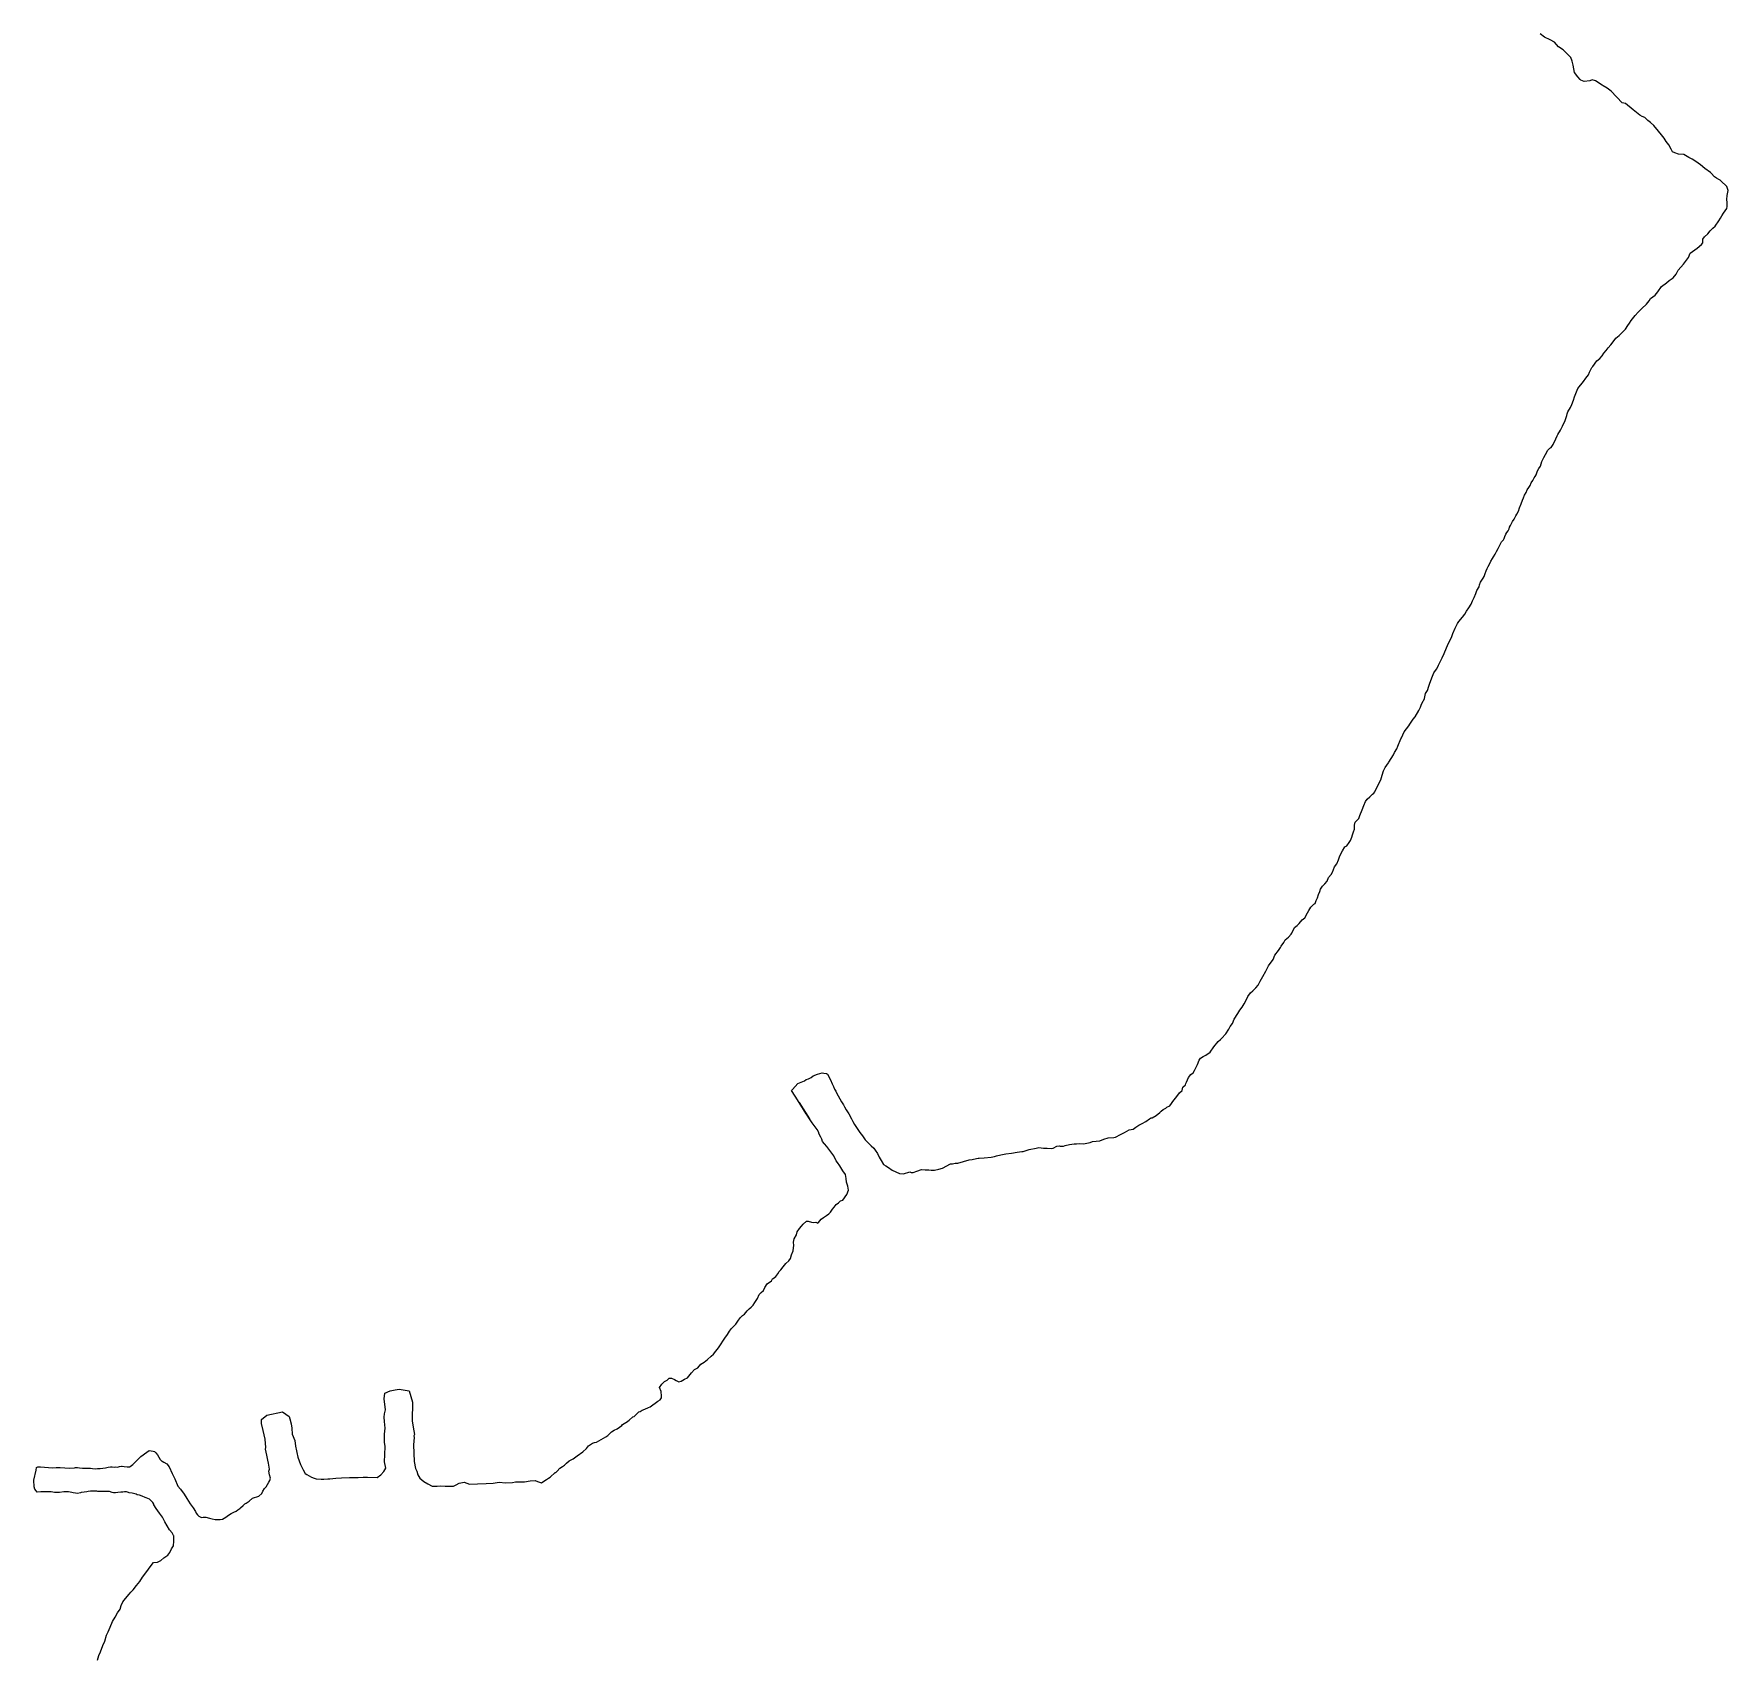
# Model space of a CAD drawing. Header units: inches. Extents: x 651069 to 651576, y 4767185 to 4767867.
# Drawn here: x 651220.2 to 651576, y 4767526.1 to 4767867.3 of the extents above; entities that cross this region are included whole.
import ezdxf

# ---------------------------------------------------------------- set-up
doc = ezdxf.new("R2010")
doc.units = ezdxf.units.IN
doc.header["$MEASUREMENT"] = 0
doc.layers.add('W_1365', color=7, linetype='Continuous')

msp = doc.modelspace()

# ---------------------------------------------------------------- linework, layer by layer
at = {"layer": 'W_1365', "color": 6, "lineweight": 25}
msp.add_polyline3d([(651233.57, 4767525.649, -148.465), (651233.855, 4767526.634, -148.457), (651234.168, 4767527.423, -148.499), (651234.686, 4767528.769, -148.52), (651235.074, 4767529.67, -148.529), (651235.465, 4767530.911, -148.528), (651235.809, 4767531.668, -148.521), (651236.252, 4767532.645, -148.604), (651236.734, 4767533.798, -148.638), (651237.257, 4767534.742, -148.645), (651237.793, 4767535.62, -148.667), (651238.287, 4767536.388, -148.662), (651238.551, 4767537.147, -148.654), (651238.912, 4767537.942, -148.646), (651239.463, 4767538.639, -148.639), (651240.176, 4767539.573, -148.629), (651240.589, 4767539.945, -148.625), (651241.04, 4767540.462, -148.632), (651241.728, 4767541.337, -148.652), (651242.43, 4767542.186, -148.605), (651243.045, 4767543.105, -148.624), (651243.713, 4767544.002, -148.637), (651244.269, 4767544.799, -148.676), (651244.8, 4767545.534, -148.707), (651245.314, 4767546.177, -148.72), (651246.174, 4767546.299, -148.734), (651246.854, 4767546.634, -148.773), (651247.525, 4767547.174, -148.787), (651248.364, 4767547.703, -148.799), (651248.737, 4767548.277, -148.801), (651249.092, 4767549.056, -148.865), (651249.529, 4767549.698, -148.915), (651249.622, 4767550.69, -148.901), (651249.603, 4767551.806, -148.902), (651249.533, 4767551.886, -148.872), (651249.211, 4767552.434, -148.871), (651248.714, 4767553.079, -148.809), (651248.209, 4767553.873, -148.813), (651247.701, 4767554.715, -148.794), (651247.195, 4767555.713, -148.734), (651246.598, 4767556.532, -148.706), (651245.875, 4767557.556, -148.702), (651245.423, 4767558.335, -148.679), (651245.417, 4767558.452, -148.645), (651245.151, 4767558.822, -148.628), (651245.067, 4767558.931, -148.614), (651244.479, 4767559.5, -148.505), (651243.76, 4767559.793, -148.466), (651243.542, 4767559.859, -148.465), (651242.942, 4767560.107, -148.463), (651242.38, 4767560.306, -148.462), (651241.875, 4767560.434, -148.459), (651241.673, 4767560.522, -148.459), (651240.832, 4767560.766, -148.454), (651240.205, 4767560.858, -148.451), (651240.062, 4767560.909, -148.442), (651239.641, 4767561.053, -148.432), (651239.271, 4767561.034, -148.408), (651239.208, 4767561.036, -148.406), (651238.888, 4767560.995, -148.401), (651238.458, 4767560.943, -148.392), (651237.842, 4767560.88, -148.383), (651237.348, 4767560.822, -148.376), (651237.097, 4767560.842, -148.372), (651236.945, 4767560.843, -148.37), (651236.65, 4767560.879, -148.362), (651236.071, 4767561.127, -148.41), (651235.547, 4767561.095, -148.405), (651235.122, 4767561.098, -148.396), (651234.297, 4767561.14, -148.368), (651234.148, 4767561.122, -148.359), (651233.951, 4767561.116, -148.346), (651233.644, 4767561.098, -148.362), (651233.455, 4767561.15, -148.371), (651233.217, 4767561.186, -148.372), (651232.88, 4767561.172, -148.355), (651232.53, 4767561.187, -148.333), (651232.109, 4767561.151, -148.335), (651231.602, 4767561.084, -148.328), (651231.287, 4767561.062, -148.312), (651230.79, 4767560.963, -148.305), (651230.128, 4767560.908, -148.274), (651229.968, 4767560.864, -148.265), (651229.357, 4767560.698, -148.232), (651228.969, 4767560.727, -148.208), (651228.454, 4767560.821, -148.228), (651228.16, 4767560.923, -148.216), (651227.478, 4767561.01, -148.21), (651227.21, 4767561.038, -148.227), (651226.521, 4767561.034, -148.224), (651225.566, 4767560.892, -148.239), (651224.499, 4767560.907, -148.197), (651223.822, 4767561.065, -148.165), (651222.833, 4767561.039, -148.147), (651221.65, 4767561.02, -148.127), (651220.905, 4767561.003, -148.09), (651220.713, 4767561.235, -148.088), (651220.398, 4767561.572, -148.082), (651220.228, 4767562.089, -148.097), (651220.202, 4767563.476, -148.098), (651220.673, 4767565.556, -148.105), (651220.732, 4767566.155, -148.102), (651221.017, 4767566.276, -148.099), (651221.626, 4767566.271, -148.11), (651222.431, 4767566.187, -148.124), (651223.252, 4767566.174, -148.139), (651224.094, 4767566.091, -148.154), (651224.892, 4767566.129, -148.171), (651225.703, 4767566.164, -148.187), (651226.725, 4767566.047, -148.2), (651227.689, 4767566.034, -148.209), (651228.698, 4767566.101, -148.245), (651228.913, 4767566.125, -148.253), (651229.388, 4767566.175, -148.275), (651229.757, 4767566.11, -148.29), (651230.382, 4767566.041, -148.319), (651230.999, 4767565.994, -148.322), (651231.636, 4767565.975, -148.321), (651232.103, 4767565.975, -148.341), (651232.531, 4767565.944, -148.335), (651233.101, 4767565.882, -148.369), (651233.576, 4767565.925, -148.352), (651234.131, 4767565.95, -148.38), (651234.706, 4767565.984, -148.364), (651235.209, 4767566.092, -148.379), (651235.773, 4767566.201, -148.401), (651236.298, 4767566.295, -148.362), (651236.658, 4767566.27, -148.367), (651237.138, 4767566.237, -148.374), (651237.413, 4767566.309, -148.378), (651237.851, 4767566.242, -148.384), (651237.983, 4767566.281, -148.386), (651238.189, 4767566.387, -148.389), (651238.585, 4767566.409, -148.395), (651238.766, 4767566.395, -148.397), (651239.171, 4767566.349, -148.403), (651239.792, 4767566.271, -148.411), (651240.039, 4767566.26, -148.415), (651240.318, 4767566.262, -148.419), (651240.455, 4767566.336, -148.42), (651240.67, 4767566.556, -148.422), (651240.972, 4767566.784, -148.426), (651241.18, 4767567.018, -148.394), (651241.598, 4767567.414, -148.393), (651241.856, 4767567.675, -148.418), (651242.067, 4767567.915, -148.442), (651242.661, 4767568.478, -148.439), (651243.913, 4767569.362, -148.435), (651244.393, 4767569.7, -148.431), (651245.243, 4767569.61, -148.445), (651245.506, 4767569.503, -148.451), (651245.826, 4767569.218, -148.463), (651246.143, 4767568.797, -148.477), (651246.707, 4767567.848, -148.511), (651246.977, 4767567.565, -148.551), (651247.122, 4767567.49, -148.555), (651247.466, 4767567.293, -148.563), (651248.115, 4767566.911, -148.579), (651248.632, 4767566.28, -148.6), (651249.264, 4767564.917, -148.643), (651249.815, 4767563.783, -148.636), (651250.46, 4767562.253, -148.627), (651251.021, 4767561.569, -148.656), (651251.76, 4767560.538, -148.695), (651252.329, 4767559.608, -148.728), (651252.998, 4767558.498, -148.767), (651253.645, 4767557.673, -148.796), (651254.147, 4767556.89, -148.823), (651254.266, 4767556.593, -148.833), (651254.552, 4767556.194, -148.849), (651254.835, 4767555.94, -148.86), (651255.395, 4767555.675, -148.881), (651255.748, 4767555.732, -148.884), (651256.278, 4767555.726, -148.885), (651257.057, 4767555.496, -148.889), (651257.616, 4767555.399, -148.947), (651258.263, 4767555.255, -148.99), (651258.774, 4767555.199, -149.024), (651259.345, 4767555.221, -149.02), (651259.84, 4767555.298, -149.049), (651260.51, 4767555.734, -149.048), (651261.045, 4767556.115, -149.091), (651261.613, 4767556.499, -149.095), (651262.223, 4767556.737, -149.091), (651262.664, 4767556.959, -149.09), (651263.051, 4767557.249, -149.094), (651263.449, 4767557.548, -149.089), (651263.614, 4767557.686, -149.092), (651264.124, 4767558.174, -149.091), (651264.534, 4767558.489, -149.088), (651264.76, 4767558.664, -149.088), (651265.417, 4767559.074, -149.118), (651266.124, 4767559.74, -149.185), (651267.433, 4767560.153, -149.212), (651268.074, 4767560.675, -149.236), (651268.31, 4767561.201, -149.25), (651268.601, 4767561.713, -149.319), (651268.992, 4767562.106, -149.375), (651269.571, 4767563.09, -149.481), (651269.743, 4767563.423, -149.544), (651269.863, 4767563.933, -149.605), (651269.68, 4767564.621, -149.728), (651269.562, 4767565.395, -149.854), (651269.666, 4767565.772, -149.878), (651269.448, 4767567.048, -150.089), (651269.338, 4767567.709, -150.173), (651269.143, 4767568.737, -150.296), (651269.145, 4767568.732, -150.295), (651268.817, 4767570.034, -150.426), (651268.917, 4767570.38, -150.425), (651268.739, 4767572.087, -150.522), (651268.331, 4767573.898, -150.691), (651267.99, 4767575.416, -150.833), (651268.033, 4767576.26, -150.575), (651269.108, 4767577.131, -150.599), (651272.405, 4767577.846, -150.601), (651273.841, 4767576.835, -150.576), (651273.962, 4767576.401, -150.597), (651274.248, 4767575.327, -150.593), (651274.363, 4767574.378, -150.609), (651274.448, 4767573.167, -150.426), (651275.031, 4767571.83, -150.492), (651275.133, 4767570.607, -150.41), (651275.376, 4767569.641, -150.248), (651275.445, 4767569.269, -150.208), (651275.635, 4767568.286, -150.041), (651276.219, 4767566.799, -149.873), (651276.547, 4767566.051, -149.73), (651276.762, 4767565.665, -149.715), (651277.137, 4767564.902, -149.53), (651277.529, 4767564.658, -149.529), (651278.489, 4767564.112, -149.432), (651279.058, 4767563.877, -149.378), (651279.473, 4767563.739, -149.326), (651280.517, 4767563.702, -149.33), (651281.121, 4767563.676, -149.432), (651281.951, 4767563.783, -149.534), (651282.343, 4767563.786, -149.669), (651283.623, 4767563.89, -149.735), (651284.834, 4767563.988, -149.797), (651286.494, 4767564.05, -150.06), (651288.305, 4767564.068, -150.144), (651289.352, 4767564.106, -150.192), (651290.266, 4767564.132, -150.291), (651292.274, 4767564.039, -150.371), (651293.089, 4767564.626, -150.376), (651293.694, 4767565.337, -150.36), (651294.136, 4767565.98, -150.375), (651293.865, 4767567.356, -150.38), (651293.883, 4767568.887, -150.351), (651293.962, 4767570.562, -150.295), (651293.853, 4767571.437, -150.282), (651293.837, 4767572.72, -150.239), (651293.824, 4767573.161, -150.255), (651293.993, 4767574.439, -150.281), (651293.818, 4767575.836, -150.211), (651293.788, 4767576.726, -150.195), (651293.798, 4767577.444, -150.156), (651294.038, 4767578.294, -150.101), (651293.773, 4767580.585, -149.969), (651293.884, 4767581.784, -149.881), (651295.05, 4767582.245, -150.094), (651296.067, 4767582.494, -150.084), (651296.889, 4767582.575, -150.081), (651299.026, 4767582.229, -150.09), (651299.73, 4767579.86, -150.209), (651299.671, 4767576.012, -150.108), (651299.665, 4767575.865, -150.128), (651300.003, 4767573.864, -150.281), (651300.136, 4767573.093, -150.328), (651300.021, 4767572.826, -150.263), (651300.04, 4767572.481, -150.271), (651299.949, 4767570.933, -150.287), (651300.091, 4767567.397, -150.361), (651300.307, 4767565.972, -150.371), (651300.596, 4767565.399, -150.372), (651300.852, 4767564.615, -150.43), (651301.28, 4767563.908, -150.439), (651302.105, 4767563.216, -150.484), (651302.9, 4767562.719, -150.593), (651303.812, 4767562.253, -150.794), (651304.862, 4767562.259, -150.981), (651305.668, 4767562.331, -150.802), (651306.596, 4767562.261, -150.851), (651307.324, 4767562.248, -150.889), (651308.324, 4767562.249, -150.941), (651308.848, 4767562.5, -151.292), (651309.528, 4767562.879, -151.347), (651310.528, 4767563.079, -151.387), (651311.676, 4767562.651, -151.42), (651313.349, 4767562.711, -151.444), (651315.155, 4767562.761, -151.411), (651316.652, 4767562.845, -151.441), (651317.876, 4767563.094, -151.472), (651319.264, 4767562.958, -151.51), (651320.719, 4767563.024, -151.524), (651321.369, 4767563.111, -151.584), (651323.21, 4767563.163, -151.586), (651324.411, 4767563.377, -151.589), (651325.457, 4767563.392, -151.593), (651325.972, 4767563.218, -151.594), (651326.819, 4767562.958, -151.715), (651327.496, 4767563.404, -151.737), (651327.864, 4767563.63, -151.722), (651328.246, 4767563.898, -151.697), (651328.594, 4767564.14, -151.761), (651329.657, 4767565.066, -151.802), (651329.793, 4767565.123, -151.813), (651330.09, 4767565.349, -151.823), (651330.625, 4767566.043, -151.802), (651331.197, 4767566.39, -151.788), (651331.619, 4767566.653, -151.77), (651332.025, 4767567.084, -151.764), (651332.588, 4767567.527, -151.907), (651333.447, 4767567.97, -151.901), (651334.31, 4767568.584, -151.91), (651335.484, 4767569.471, -151.953), (651336.248, 4767570.16, -151.969), (651336.66, 4767570.73, -151.984), (651337.092, 4767570.965, -151.926), (651337.534, 4767571.243, -151.915), (651337.964, 4767571.39, -151.915), (651338.375, 4767571.475, -151.82), (651340.315, 4767572.568, -151.965), (651340.703, 4767572.846, -151.996), (651340.931, 4767573.048, -152.016), (651341.521, 4767573.665, -152.072), (651342.085, 4767573.986, -152.127), (651342.666, 4767574.256, -152.181), (651343.694, 4767574.991, -152.175), (651343.844, 4767575.147, -152.18), (651344.492, 4767575.575, -152.195), (651344.683, 4767575.685, -152.209), (651345.24, 4767576.124, -152.224), (651346.004, 4767576.779, -152.239), (651346.231, 4767576.87, -152.24), (651346.592, 4767577.245, -152.293), (651346.861, 4767577.519, -152.269), (651347.231, 4767577.82, -152.259), (651347.532, 4767577.937, -152.287), (651347.965, 4767578.175, -152.292), (651348.489, 4767578.425, -152.263), (651349.258, 4767578.727, -152.266), (651349.585, 4767578.919, -152.285), (651351.225, 4767580.076, -152.336), (651351.733, 4767580.368, -152.336), (651351.965, 4767580.816, -152.339), (651352.024, 4767581.373, -152.326), (651351.953, 4767581.906, -152.357), (651351.929, 4767582.116, -152.352), (651351.614, 4767582.98, -152.337), (651352.103, 4767583.626, -152.33), (651352.635, 4767584.194, -152.322), (651353.205, 4767584.514, -152.318), (651353.638, 4767584.896, -152.312), (651354.123, 4767584.914, -152.298), (651354.697, 4767584.643, -152.301), (651355.061, 4767584.391, -152.305), (651355.614, 4767584.159, -152.309), (651356.151, 4767584.286, -152.321), (651356.834, 4767584.669, -152.425), (651357.45, 4767584.974, -152.447), (651358.265, 4767586.046, -152.491), (651358.938, 4767586.765, -152.581), (651359.603, 4767587.087, -152.59), (651360.25, 4767587.847, -152.658), (651360.951, 4767588.245, -152.657), (651361.661, 4767588.854, -152.659), (651362.415, 4767589.553, -152.655), (651362.947, 4767589.988, -152.662), (651363.389, 4767590.617, -152.665), (651363.957, 4767591.31, -152.668), (651364.513, 4767592.114, -152.693), (651364.91, 4767592.711, -152.72), (651365.32, 4767593.32, -152.702), (651365.886, 4767594.084, -152.673), (651366.271, 4767594.763, -152.647), (651366.687, 4767595.318, -152.628), (651367.155, 4767595.849, -152.602), (651367.589, 4767596.225, -152.58), (651368.039, 4767596.868, -152.569), (651368.5, 4767597.598, -152.553), (651368.976, 4767598.065, -152.534), (651369.452, 4767598.388, -152.567), (651370.01, 4767599.061, -152.563), (651370.426, 4767599.461, -152.553), (651370.835, 4767599.832, -152.542), (651371.232, 4767600.276, -152.52), (651371.573, 4767600.783, -152.487), (651372.127, 4767601.68, -152.474), (651372.541, 4767602.489, -152.441), (651372.933, 4767602.881, -152.429), (651373.391, 4767603.317, -152.397), (651373.685, 4767603.977, -152.438), (651374.161, 4767604.73, -152.38), (651375.097, 4767605.345, -152.304), (651375.325, 4767605.747, -152.311), (651375.442, 4767605.874, -152.317), (651375.996, 4767606.282, -152.319), (651376.417, 4767606.845, -152.278), (651376.717, 4767607.344, -152.269), (651377.091, 4767607.676, -152.271), (651377.544, 4767608.309, -152.214), (651378.139, 4767608.978, -152.076), (651378.714, 4767609.566, -152.128), (651379.102, 4767610.058, -152.134), (651379.3, 4767610.849, -152.122), (651379.672, 4767611.662, -152.045), (651379.722, 4767612.275, -152.049), (651379.78, 4767612.8, -152.048), (651379.722, 4767613.478, -152.084), (651379.868, 4767614.169, -152.085), (651380.318, 4767614.997, -151.994), (651380.523, 4767615.629, -151.989), (651380.982, 4767616.322, -151.991), (651381.377, 4767616.822, -151.982), (651381.749, 4767617.25, -151.916), (651382.439, 4767617.853, -151.91), (651382.769, 4767617.891, -151.914), (651383.477, 4767617.672, -151.946), (651383.93, 4767617.584, -151.961), (651384.404, 4767617.646, -151.939), (651384.81, 4767617.484, -151.956), (651384.952, 4767617.631, -151.95), (651385.536, 4767618.322, -151.914), (651386.049, 4767618.625, -151.898), (651386.43, 4767618.941, -151.926), (651386.684, 4767619.089, -151.922), (651387.117, 4767619.416, -151.889), (651387.457, 4767619.778, -151.85), (651387.91, 4767620.376, -151.85), (651388.247, 4767620.852, -151.819), (651388.686, 4767621.401, -151.818), (651389.202, 4767621.731, -151.817), (651389.622, 4767622.191, -151.784), (651390.067, 4767622.278, -151.736), (651390.916, 4767623.484, -151.657), (651391.291, 4767624.401, -151.594), (651391.145, 4767625.208, -151.593), (651390.85, 4767626.089, -151.586), (651390.797, 4767626.821, -151.583), (651390.628, 4767627.673, -151.574), (651390.101, 4767628.436, -151.473), (651389.436, 4767629.492, -151.459), (651388.944, 4767630.189, -151.436), (651388.654, 4767630.591, -151.424), (651388.188, 4767631.606, -151.4), (651386.745, 4767633.559, -151.337), (651386.242, 4767634.127, -151.317), (651385.797, 4767634.641, -151.298), (651385.635, 4767635.094, -151.287), (651385.437, 4767635.504, -151.276), (651385.106, 4767636.139, -151.255), (651384.962, 4767636.668, -151.311), (651384.669, 4767637.159, -151.316), (651383.617, 4767638.529, -151.262), (651381.687, 4767641.577, -151.15), (651382.412, 4767640.445, -151.201), (651380.892, 4767642.819, -151.094), (651383.111, 4767639.354, -151.25), (651380.06, 4767644.118, -151.035), (651379.3, 4767645.305, -150.982), (651379.498, 4767645.51, -150.979), (651380.659, 4767646.778, -151.084), (651382.038, 4767647.368, -151.239), (651382.381, 4767647.642, -151.239), (651382.863, 4767647.765, -151.242), (651383.444, 4767648.051, -151.243), (651383.861, 4767648.404, -151.24), (651384.732, 4767648.764, -151.246), (651385.706, 4767649.029, -151.269), (651386.077, 4767648.966, -151.289), (651386.639, 4767648.914, -151.299), (651386.861, 4767648.792, -151.304), (651387.514, 4767647.557, -151.326), (651387.811, 4767646.7, -151.294), (651388.121, 4767646.187, -151.281), (651388.362, 4767645.642, -151.278), (651388.594, 4767645.201, -151.283), (651388.777, 4767644.872, -151.303), (651389.095, 4767644.225, -151.32), (651389.47, 4767643.581, -151.291), (651389.783, 4767642.952, -151.299), (651390.235, 4767642.331, -151.306), (651390.446, 4767641.916, -151.307), (651390.778, 4767641.269, -151.355), (651391.345, 4767640.405, -151.346), (651391.914, 4767639.394, -151.393), (651392.167, 4767638.815, -151.387), (651392.521, 4767638.171, -151.379), (651393.641, 4767636.539, -151.349), (651394.191, 4767635.78, -151.451), (651394.747, 4767634.936, -151.433), (651395.528, 4767634.187, -151.427), (651396.008, 4767633.692, -151.482), (651396.573, 4767633.254, -151.493), (651396.895, 4767632.814, -151.499), (651397.333, 4767632.119, -151.513), (651397.74, 4767631.354, -151.531), (651398.135, 4767630.607, -151.553), (651398.637, 4767629.794, -151.584), (651399.111, 4767629.524, -151.477), (651399.695, 4767629.144, -151.49), (651400.472, 4767628.627, -151.512), (651401.188, 4767628.226, -151.519), (651401.959, 4767627.875, -151.513), (651402.814, 4767627.848, -151.479), (651404.132, 4767628.215, -151.5), (651404.422, 4767628.141, -151.421), (651404.867, 4767628.083, -151.4), (651405.626, 4767628.398, -151.383), (651406.606, 4767628.731, -151.349), (651407.336, 4767628.649, -151.331), (651408.106, 4767628.672, -151.308), (651408.644, 4767628.621, -151.293), (651409.338, 4767628.627, -151.27), (651410.251, 4767628.805, -151.241), (651411.031, 4767629.039, -151.218), (651412.714, 4767629.895, -151.165), (651413.081, 4767629.947, -151.155), (651413.658, 4767630.087, -151.133), (651414.255, 4767630.052, -151.115), (651416.613, 4767630.75, -151.134), (651417.239, 4767630.869, -151.119), (651417.55, 4767630.943, -151.11), (651418.486, 4767631.132, -151.084), (651418.704, 4767631.111, -151.08), (651419.748, 4767631.207, -151.051), (651421.253, 4767631.338, -151.007), (651421.902, 4767631.492, -150.985), (651422.346, 4767631.598, -150.97), (651423.287, 4767631.841, -150.937), (651424.325, 4767631.998, -150.933), (651425.524, 4767632.179, -150.928), (651426.71, 4767632.358, -150.923), (651427.672, 4767632.503, -150.919), (651427.94, 4767632.516, -150.925), (651429.181, 4767632.966, -150.932), (651430.67, 4767633.203, -150.862), (651431.237, 4767633.345, -150.861), (651432.23, 4767633.221, -150.84), (651432.988, 4767633.207, -150.853), (651433.903, 4767633.15, -150.828), (651434.221, 4767633.197, -150.829), (651435.019, 4767633.61, -150.786), (651435.609, 4767633.675, -150.821), (651435.734, 4767633.663, -150.816), (651436.442, 4767633.635, -150.787), (651436.801, 4767633.75, -150.762), (651437.652, 4767633.997, -150.742), (651438.65, 4767634.15, -150.732), (651439.144, 4767634.141, -150.706), (651439.791, 4767634.205, -150.666), (651440.65, 4767634.152, -150.654), (651441.988, 4767634.436, -150.592), (651442.542, 4767634.606, -150.641), (651444.064, 4767634.746, -150.566), (651444.908, 4767635.132, -150.559), (651445.815, 4767635.37, -150.546), (651446.968, 4767635.443, -150.549), (651447.244, 4767635.511, -150.55), (651447.327, 4767635.551, -150.55), (651448.406, 4767636.11, -150.509), (651449.22, 4767636.524, -150.459), (651450.194, 4767637.041, -150.455), (651451.021, 4767637.243, -150.466), (651451.575, 4767637.652, -150.422), (651452.25, 4767638.042, -150.42), (651452.959, 4767638.416, -150.376), (651453.703, 4767638.802, -150.375), (651454.484, 4767639.386, -150.312), (651454.694, 4767639.539, -150.315), (651454.798, 4767639.579, -150.317), (651455.011, 4767639.594, -150.308), (651455.881, 4767640.062, -150.273), (651456.661, 4767640.737, -150.279), (651456.941, 4767640.995, -150.275), (651457.364, 4767641.329, -150.257), (651457.882, 4767641.622, -150.257), (651458.121, 4767641.801, -150.253), (651458.764, 4767642.144, -150.242), (651459.605, 4767643.326, -150.206), (651459.985, 4767643.808, -150.189), (651460.806, 4767644.876, -150.151), (651461.329, 4767645.333, -150.133), (651461.504, 4767646.031, -150.152), (651462.01, 4767646.531, -150.154), (651462.091, 4767646.787, -150.157), (651462.218, 4767647.053, -150.104), (651462.679, 4767648.079, -150.121), (651463.132, 4767648.706, -150.096), (651463.623, 4767649.077, -150.082), (651463.911, 4767649.531, -150.062), (651464.216, 4767650.122, -150.039), (651464.58, 4767650.776, -150.042), (651464.579, 4767650.781, -150.037), (651464.941, 4767651.68, -150.013), (651465.213, 4767652.092, -150.001), (651465.751, 4767652.484, -149.987), (651466.337, 4767652.738, -149.985), (651467.191, 4767653.382, -149.984), (651468.002, 4767654.514, -149.923), (651468.917, 4767655.65, -149.91), (651469.377, 4767656.077, -149.894), (651469.604, 4767656.242, -149.852), (651470.487, 4767657.25, -149.847), (651471.127, 4767658.217, -149.843), (651471.402, 4767658.773, -149.83), (651471.902, 4767659.438, -149.805), (651472.283, 4767660.312, -149.799), (651473.05, 4767661.509, -149.718), (651473.457, 4767662.181, -149.73), (651473.963, 4767662.819, -149.705), (651474.349, 4767663.542, -149.709), (651474.745, 4767664.311, -149.638), (651475.14, 4767665.053, -149.627), (651475.663, 4767665.812, -149.653), (651476.157, 4767666.251, -149.641), (651476.804, 4767666.886, -149.619), (651477.305, 4767667.48, -149.636), (651477.749, 4767668.282, -149.599), (651478.275, 4767669.299, -149.562), (651478.892, 4767670.41, -149.538), (651479.467, 4767671.512, -149.47), (651480.449, 4767672.818, -149.462), (651480.812, 4767673.755, -149.46), (651481.596, 4767674.765, -149.426), (651482.004, 4767675.378, -149.389), (651482.105, 4767675.677, -149.365), (651482.677, 4767676.42, -149.41), (651482.94, 4767677.003, -149.42), (651483.69, 4767677.56, -149.358), (651484.244, 4767678.164, -149.355), (651484.388, 4767678.394, -149.39), (651484.946, 4767679.538, -149.358), (651485.482, 4767679.961, -149.329), (651485.942, 4767680.385, -149.318), (651486.571, 4767681.148, -149.247), (651487.086, 4767681.585, -149.258), (651487.661, 4767682.636, -149.297), (651487.912, 4767683.105, -149.254), (651488.374, 4767683.821, -149.187), (651489.015, 4767684.434, -149.145), (651489.27, 4767684.626, -149.166), (651489.463, 4767685.237, -149.165), (651489.79, 4767685.789, -149.138), (651489.94, 4767686.465, -149.146), (651490.216, 4767687.096, -149.083), (651490.406, 4767687.606, -149.13), (651490.819, 4767688.254, -149.136), (651491.287, 4767688.713, -149.101), (651491.759, 4767689.314, -149.053), (651492.062, 4767690.063, -149), (651492.598, 4767690.721, -148.966), (651492.907, 4767691.165, -149.029), (651493.302, 4767692.29, -148.988), (651493.8, 4767692.928, -149.025), (651494.139, 4767693.785, -149.001), (651494.377, 4767694.387, -148.984), (651494.635, 4767695.038, -148.965), (651495.03, 4767695.701, -148.955), (651495.505, 4767696.498, -148.944), (651495.94, 4767696.722, -148.978), (651496.389, 4767697.442, -148.911), (651496.655, 4767697.872, -148.923), (651496.939, 4767698.545, -148.918), (651497.141, 4767699.019, -148.908), (651497.347, 4767699.685, -148.867), (651497.517, 4767700.233, -148.834), (651497.535, 4767701.092, -148.851), (651497.662, 4767701.712, -148.871), (651498.431, 4767702.487, -148.801), (651498.636, 4767703.085, -148.754), (651499.118, 4767704.312, -148.792), (651499.495, 4767705.186, -148.76), (651499.854, 4767706.016, -148.729), (651500.206, 4767706.493, -148.715), (651500.766, 4767707.017, -148.684), (651501.307, 4767707.552, -148.689), (651501.606, 4767707.792, -148.692), (651501.776, 4767708.08, -148.692), (651502.225, 4767708.981, -148.693), (651503.087, 4767710.571, -148.581), (651503.307, 4767711.58, -148.597), (651503.624, 4767712.44, -148.567), (651503.956, 4767713.159, -148.528), (651504.662, 4767714.143, -148.567), (651504.724, 4767714.267, -148.57), (651505.694, 4767715.864, -148.563), (651505.901, 4767716.341, -148.568), (651506.407, 4767717.058, -148.525), (651506.645, 4767717.667, -148.508), (651507.263, 4767719.219, -148.434), (651507.394, 4767719.377, -148.429), (651507.968, 4767720.663, -148.341), (651508.91, 4767721.911, -148.418), (651509.13, 4767722.268, -148.402), (651509.85, 4767723.298, -148.385), (651510.275, 4767723.84, -148.116), (651511.007, 4767725.177, -148.063), (651511.357, 4767725.861, -148.012), (651511.525, 4767726.25, -147.982), (651511.922, 4767727.179, -148.05), (651512.091, 4767727.338, -148.24), (651512.253, 4767727.698, -148.267), (651512.461, 4767728.685, -148.178), (651512.838, 4767729.356, -148.21), (651513.139, 4767730.225, -148.151), (651513.319, 4767730.875, -148.141), (651513.938, 4767732.339, -148.138), (651514.194, 4767733.071, -148.137), (651514.778, 4767733.8, -148.195), (651514.996, 4767734.283, -148.214), (651515.197, 4767734.693, -148.226), (651515.436, 4767735.245, -148.237), (651515.923, 4767736.175, -148.245), (651516.349, 4767737.11, -148.312), (651516.88, 4767738.333, -148.322), (651517.288, 4767739.317, -148.343), (651517.899, 4767740.485, -148.358), (651518.181, 4767741.281, -148.339), (651518.642, 4767742.431, -148.333), (651518.979, 4767743, -148.388), (651519.145, 4767743.424, -148.407), (651519.463, 4767743.805, -148.423), (651520.209, 4767744.747, -148.461), (651520.694, 4767745.387, -148.485), (651521.018, 4767746.022, -148.501), (651521.543, 4767746.738, -148.523), (651522.001, 4767747.476, -148.537), (651522.281, 4767748.174, -148.539), (651522.685, 4767748.885, -148.637), (651522.998, 4767749.696, -148.635), (651523.222, 4767750.317, -148.627), (651523.723, 4767751.087, -148.665), (651523.754, 4767751.56, -148.67), (651524.005, 4767752.069, -148.683), (651524.282, 4767752.484, -148.779), (651524.533, 4767752.961, -148.805), (651524.735, 4767753.302, -148.766), (651525, 4767753.925, -148.797), (651525.199, 4767754.457, -148.793), (651525.371, 4767754.945, -148.831), (651525.6, 4767755.405, -148.828), (651525.863, 4767755.898, -148.787), (651526.136, 4767756.489, -148.815), (651526.506, 4767757.043, -148.82), (651526.684, 4767757.384, -148.814), (651527.061, 4767757.959, -148.84), (651527.331, 4767758.542, -148.858), (651527.696, 4767759.14, -148.854), (651527.981, 4767759.756, -148.917), (651528.363, 4767760.571, -148.929), (651528.802, 4767761.006, -148.93), (651528.933, 4767761.294, -148.968), (651529.073, 4767761.68, -148.978), (651529.331, 4767762.145, -148.995), (651529.513, 4767762.506, -149.002), (651529.764, 4767762.853, -149.008), (651529.975, 4767763.318, -149.006), (651530.098, 4767763.638, -148.999), (651530.296, 4767764.034, -149.032), (651530.732, 4767764.853, -149.074), (651531.025, 4767765.332, -149.037), (651531.404, 4767766.01, -149.068), (651531.583, 4767766.366, -149.101), (651531.977, 4767767.01, -149.113), (651532.203, 4767767.696, -149.108), (651532.559, 4767768.569, -149.133), (651532.835, 4767769.301, -149.171), (651532.997, 4767769.833, -149.194), (651533.221, 4767770.373, -149.217), (651533.572, 4767770.959, -149.247), (651533.818, 4767771.462, -149.261), (651534.154, 4767771.946, -149.313), (651534.435, 4767772.415, -149.347), (651534.648, 4767772.926, -149.364), (651534.998, 4767773.448, -149.404), (651535.261, 4767773.987, -149.432), (651535.48, 4767774.317, -149.449), (651535.692, 4767774.662, -149.466), (651535.985, 4767775.446, -149.496), (651536.217, 4767775.987, -149.493), (651536.558, 4767776.483, -149.493), (651536.876, 4767777.448, -149.489), (651537.294, 4767778.308, -149.486), (651537.642, 4767778.892, -149.484), (651538.138, 4767779.855, -149.481), (651538.535, 4767780.257, -149.48), (651538.837, 4767780.392, -149.479), (651539.244, 4767781.024, -149.477), (651539.816, 4767782.21, -149.474), (651540.104, 4767782.828, -149.603), (651540.238, 4767783.12, -149.598), (651540.795, 4767784.055, -149.556), (651541.187, 4767784.855, -149.631), (651541.422, 4767785.33, -149.627), (651541.713, 4767785.866, -149.603), (651542.135, 4767787.1, -149.665), (651542.177, 4767787.458, -149.685), (651542.316, 4767787.848, -149.682), (651542.878, 4767788.781, -149.72), (651543.168, 4767789.42, -149.735), (651543.504, 4767790.331, -149.786), (651543.76, 4767791.045, -149.724), (651544.431, 4767792.744, -149.816), (651545.646, 4767794.277, -149.906), (651546.103, 4767794.936, -149.909), (651546.652, 4767795.671, -149.959), (651546.899, 4767796.212, -149.994), (651546.898, 4767796.212, -149.996), (651547.398, 4767797.2, -149.87), (651547.564, 4767797.417, -149.89), (651548.402, 4767798.552, -149.942), (651549.013, 4767799.042, -149.999), (651549.529, 4767799.658, -150.005), (651549.871, 4767800.165, -149.985), (651550.399, 4767800.721, -149.991), (651550.795, 4767801.312, -150.005), (651551.333, 4767801.948, -150.016), (651551.835, 4767802.549, -150.051), (651552.419, 4767803.369, -150.046), (651553.087, 4767803.935, -150.017), (651553.428, 4767804.242, -150.055), (651554.406, 4767805.213, -150.094), (651554.415, 4767805.217, -150.095), (651554.962, 4767806.024, -150.109), (651555.285, 4767806.509, -150.116), (651555.636, 4767807.067, -150.131), (651556.446, 4767808.096, -150.187), (651557.088, 4767808.786, -150.201), (651557.895, 4767809.562, -150.197), (651558.817, 4767810.459, -150.238), (651559.42, 4767811.209, -150.209), (651559.686, 4767811.705, -150.237), (651560.637, 4767812.369, -150.227), (651561.194, 4767813.086, -150.246), (651562.026, 4767814.224, -150.261), (651563.053, 4767814.964, -150.315), (651563.593, 4767815.449, -150.288), (651564.468, 4767816.004, -150.27), (651565.064, 4767816.779, -150.304), (651565.525, 4767817.595, -150.306), (651566.622, 4767818.908, -150.356), (651567.661, 4767820.297, -150.364), (651568.008, 4767821.187, -150.344), (651569.502, 4767822.23, -150.37), (651570.431, 4767823.023, -150.379), (651570.69, 4767823.402, -150.358), (651570.69, 4767824.129, -150.474), (651571.026, 4767824.652, -150.484), (651571.723, 4767825.261, -150.48), (651572.24, 4767825.857, -150.493), (651572.771, 4767826.421, -150.54), (651573.249, 4767826.897, -150.518), (651574.006, 4767827.988, -150.465), (651574.404, 4767828.526, -150.558), (651574.656, 4767829.069, -150.522), (651575.021, 4767829.589, -150.542), (651575.391, 4767830.08, -150.53), (651575.75, 4767830.583, -150.547), (651575.787, 4767831.006, -150.56), (651575.793, 4767831.853, -150.564), (651575.749, 4767832.487, -150.555), (651575.773, 4767833.283, -150.624), (651575.986, 4767834.328, -150.655), (651575.707, 4767835.234, -150.91), (651574.469, 4767836.357, -150.944), (651574.331, 4767836.517, -151.116), (651574.004, 4767836.661, -151.126), (651573.534, 4767836.972, -151.143), (651573.131, 4767837.226, -151.038), (651572.446, 4767837.968, -151.108), (651572.257, 4767838.113, -151.124), (651571.122, 4767839.014, -151.245), (651570.154, 4767839.738, -151.314), (651569.208, 4767840.456, -151.291), (651568.465, 4767840.915, -151.356), (651567.73, 4767841.318, -151.451), (651566.713, 4767841.902, -151.523), (651566.633, 4767841.922, -151.522), (651565.533, 4767841.964, -151.565), (651564.799, 4767842.276, -151.635), (651564.279, 4767842.513, -151.694), (651563.993, 4767843.071, -151.745), (651563.536, 4767843.945, -151.826), (651562.978, 4767844.635, -151.902), (651562.572, 4767845.374, -151.905), (651561.966, 4767846.076, -152.093), (651561.966, 4767846.076, -152.093), (651561.35, 4767846.804, -152.132), (651560.411, 4767848.003, -152.2), (651559.676, 4767848.663, -152.258), (651559.138, 4767849.069, -152.245), (651558.504, 4767849.694, -152.175), (651557.904, 4767849.897, -152.215), (651557.415, 4767850.163, -152.263), (651556.034, 4767851.289, -152.422), (651554.422, 4767852.608, -152.61), (651553.764, 4767852.771, -152.655), (651551.415, 4767855.204, -152.916), (651550.564, 4767855.842, -153.012), (651549.748, 4767856.367, -153.099), (651549.534, 4767856.49, -153.089), (651548.134, 4767857.407, -153.193), (651547.423, 4767857.606, -153.26), (651546.919, 4767857.425, -153.321), (651545.766, 4767857.283, -153.314), (651545.033, 4767857.555, -153.365), (651544.897, 4767857.66, -153.437), (651544.425, 4767858.223, -153.468), (651543.736, 4767859.123, -153.566), (651543.415, 4767860.704, -153.583), (651543.253, 4767861.555, -153.666), (651542.955, 4767862.309, -153.667), (651542.281, 4767863.015, -153.647), (651541.69, 4767863.55, -153.793), (651541.324, 4767863.899, -153.795), (651540.355, 4767864.549, -153.833), (651539.515, 4767865.528, -153.872), (651538.612, 4767865.993, -154.053), (651537.422, 4767866.576, -154.185), (651536.542, 4767867.255, -154.326)], dxfattribs=at)

doc.saveas('drawing.dxf')
